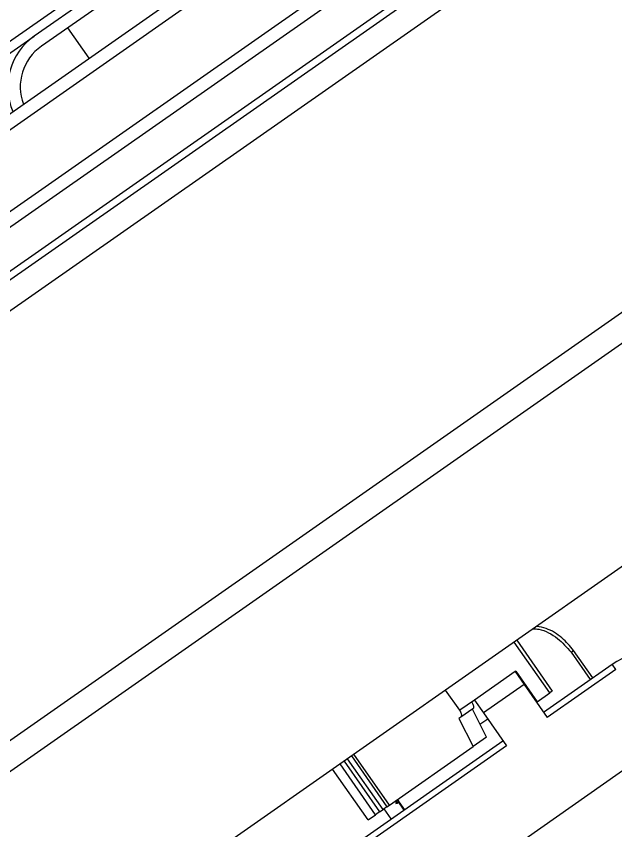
# Model space of a CAD drawing. Header units: millimetres. Extents: x 152904052 to 153933663, y 538271515 to 539240469.
# Drawn here: x 153333882.3 to 153333978.9, y 538933647.1 to 538933778.6 of the extents above; entities that cross this region are included whole.
import ezdxf

# ---------------------------------------------------------------- set-up
doc = ezdxf.new("R2010")
doc.units = ezdxf.units.MM
doc.layers.add('POWR', color=5, linetype='Continuous')

msp = doc.modelspace()

# ---------------------------------------------------------------- linework, layer by layer
at = {"layer": 'POWR', "color": 7}
for p, q in [((153333724.67, 538933664.94), (153334625.74, 538934295.87)), ((153333733.84, 538933657.08), (153334629.99, 538934284.57)), ((153333734.36, 538933660), (153334627.07, 538934285.08)), ((153333740.04, 538933648.23), (153334636.19, 538934275.72)), ((153333743.02, 538933647.75), (153334635.62, 538934272.76)), ((153334623.39, 538934255.65), (153332862.21, 538933022.46)), ((153333768.73, 538933658.68), (153334618.6, 538934253.76)), ((153334625.74, 538934252.29), (153332864.56, 538933019.1)), ((153334675.52, 538934217.81), (153332879.94, 538932960.53)), ((153334648.38, 538934193.8), (153333802.61, 538933601.58)), ((153333951.02, 538933821.48), (153333885.16, 538933775.36)), ((153333952.17, 538933819.84), (153333886.31, 538933773.72)), ((153334139.2, 538933801.26), (153333827.47, 538933582.98)), ((153333894.01, 538933771.79), (153333890.57, 538933776.71)), ((153333725.59, 538933663.63), (153333885.16, 538933775.36)), ((153333968.3, 538933669.38), (153333962.57, 538933677.58)), ((153333962.98, 538933677.86), (153333968.71, 538933669.67)), ((153333971.74, 538933675.93), (153333972.15, 538933676.22)), ((153333971.74, 538933675.93), (153333974.83, 538933671.51)), ((153333975.24, 538933671.8), (153333972.15, 538933676.22)), ((153333967.31, 538933666.24), (153333978.36, 538933673.99)), ((153333978.94, 538933673.17), (153333967.88, 538933665.42)), ((153333978.94, 538933673.17), (153333978.36, 538933673.99)), ((153333962.72, 538933672.8), (153333956.16, 538933668.21)), ((153333962.82, 538933672.86), (153333962.72, 538933672.8)), ((153333962.72, 538933672.8), (153333964.15, 538933670.75)), ((153333962.82, 538933672.86), (153333966.26, 538933667.95)), ((153333962.99, 538933672.62), (153333962.89, 538933672.55)), ((153333963.05, 538933672.54), (153333962.99, 538933672.41)), ((153333964.15, 538933670.75), (153333957.6, 538933666.16)), ((153333964.15, 538933670.75), (153333967.88, 538933665.42)), ((153333953.8, 538933666.56), (153333951.51, 538933669.83)), ((153333966.26, 538933667.95), (153333968.3, 538933669.38)), ((153333968.71, 538933669.67), (153333968.3, 538933669.38)), ((153333956.16, 538933668.21), (153333953.8, 538933666.56)), ((153333956.16, 538933668.21), (153333957.6, 538933666.16)), ((153333966.26, 538933667.95), (153333966.16, 538933667.88)), ((153333955.9, 538933666.8), (153333953.98, 538933665.46)), ((153333958.11, 538933662.24), (153333955.82, 538933666.74)), ((153333953.98, 538933665.46), (153333953.65, 538933665.22)), ((153333953.65, 538933665.22), (153333955.94, 538933660.72)), ((153333957.6, 538933666.16), (153333961.33, 538933660.84)), ((153333936.18, 538933626.14), (153333991.06, 538933664.57)), ((153333957.05, 538933664.31), (153333958.29, 538933665.18)), ((153333931.67, 538933641.29), (153333960.75, 538933661.65)), ((153333958.11, 538933662.24), (153333955.94, 538933660.72)), ((153333961.33, 538933660.84), (153333932.25, 538933640.47)), ((153333942.44, 538933651.27), (153333955.94, 538933660.72)), ((153333941.42, 538933650.56), (153333935.69, 538933658.75)), ((153333936.32, 538933659.19), (153333942.05, 538933651)), ((153333936.32, 538933659.19), (153333942.05, 538933651)), ((153333942.44, 538933651.27), (153333936.7, 538933659.46)), ((153333940.22, 538933649.72), (153333934.49, 538933657.91)), ((153333935.12, 538933658.35), (153333940.85, 538933650.16)), ((153333935.12, 538933658.35), (153333940.85, 538933650.16)), ((153333939.03, 538933648.88), (153333933.29, 538933657.08)), ((153333943.63, 538933652.11), (153333944.78, 538933650.47)), ((153333943.7, 538933652.16), (153333944.85, 538933650.52)), ((153333942.05, 538933651), (153333941.42, 538933650.56)), ((153333942.05, 538933651), (153333942.44, 538933651.27)), ((153333942.05, 538933651), (153333942.05, 538933651)), ((153333943.39, 538933651.94), (153333943.58, 538933651.94)), ((153333943.67, 538933651.53), (153333943.49, 538933651.45)), ((153333943.67, 538933651.53), (153333943.9, 538933651.72)), ((153333939.03, 538933648.88), (153333940.22, 538933649.72)), ((153333940.85, 538933650.16), (153333940.22, 538933649.72)), ((153333940.85, 538933650.16), (153333941.42, 538933650.56)), ((153333940.85, 538933650.16), (153333940.85, 538933650.16)), ((153333942.73, 538933649.04), (153333941.58, 538933650.67))]:
    msp.add_line(p, q, dxfattribs=at)
for centre, radius, start, end in [((153333890.9, 538933767.17), 10, 125, 203.463), ((153333890.9, 538933767.17), 8, 125, 200.5225), ((153333983.53, 538933666.61), 9, 35, 125)]:
    msp.add_arc(centre, radius, start, end, dxfattribs=at)
for points, knots in [([(153333965.65, 538933679.73), (153333965.94, 538933679.71), (153333967.36, 538933679.58), (153333969.64, 538933678.35), (153333971.05, 538933676.72), (153333971.74, 538933675.93)], [0, 0, 0, 0, 0.11922, 0.576763, 1, 1, 1, 1]), ([(153333972.15, 538933676.22), (153333971.55, 538933676.93), (153333970.32, 538933678.39), (153333968.19, 538933679.73), (153333966.7, 538933680.01), (153333966.19, 538933680.11)], [0, 0, 0, 0, 0.379209, 0.787421, 1, 1, 1, 1]), ([(153333955.72, 538933667.89), (153333955.77, 538933667.82), (153333955.87, 538933667.65), (153333955.98, 538933667.4), (153333956.03, 538933667.14), (153333956.01, 538933666.92), (153333955.93, 538933666.84), (153333955.9, 538933666.8)], [0, 0, 0, 0, 0.174736, 0.363548, 0.559692, 0.78787, 1, 1, 1, 1]), ([(153333953.98, 538933665.46), (153333954.03, 538933665.51), (153333954.12, 538933665.62), (153333954.1, 538933665.94), (153333953.99, 538933666.27), (153333953.86, 538933666.46), (153333953.8, 538933666.56)], [0, 0, 0, 0, 0.273241, 0.566326, 0.792171, 1, 1, 1, 1]), ([(153333943.9, 538933652.08), (153333943.81, 538933652.04), (153333943.64, 538933651.95), (153333943.55, 538933651.92), (153333943.58, 538933651.96), (153333943.58, 538933651.97)], [0, 0, 0, 0, 0.402272, 0.802406, 1, 1, 1, 1]), ([(153333943.62, 538933651.87), (153333943.6, 538933651.8), (153333943.55, 538933651.67), (153333943.5, 538933651.53), (153333943.48, 538933651.46)], [0, 0, 0, 0, 0.499894, 1, 1, 1, 1]), ([(153333943.51, 538933651.48), (153333943.51, 538933651.49), (153333943.52, 538933651.53), (153333943.66, 538933651.66), (153333943.83, 538933651.79), (153333943.84, 538933651.81)], [0, 0, 0, 0, 0.347668, 0.949092, 1, 1, 1, 1]), ([(153333943.92, 538933651.7), (153333943.91, 538933651.69), (153333943.88, 538933651.67), (153333943.8, 538933651.61), (153333943.73, 538933651.57), (153333943.67, 538933651.53)], [0, 0, 0, 0, 0.063595, 0.275437, 1, 1, 1, 1])]:
    msp.add_open_spline(points, degree=3, knots=knots, dxfattribs=at)

doc.saveas('drawing.dxf')
